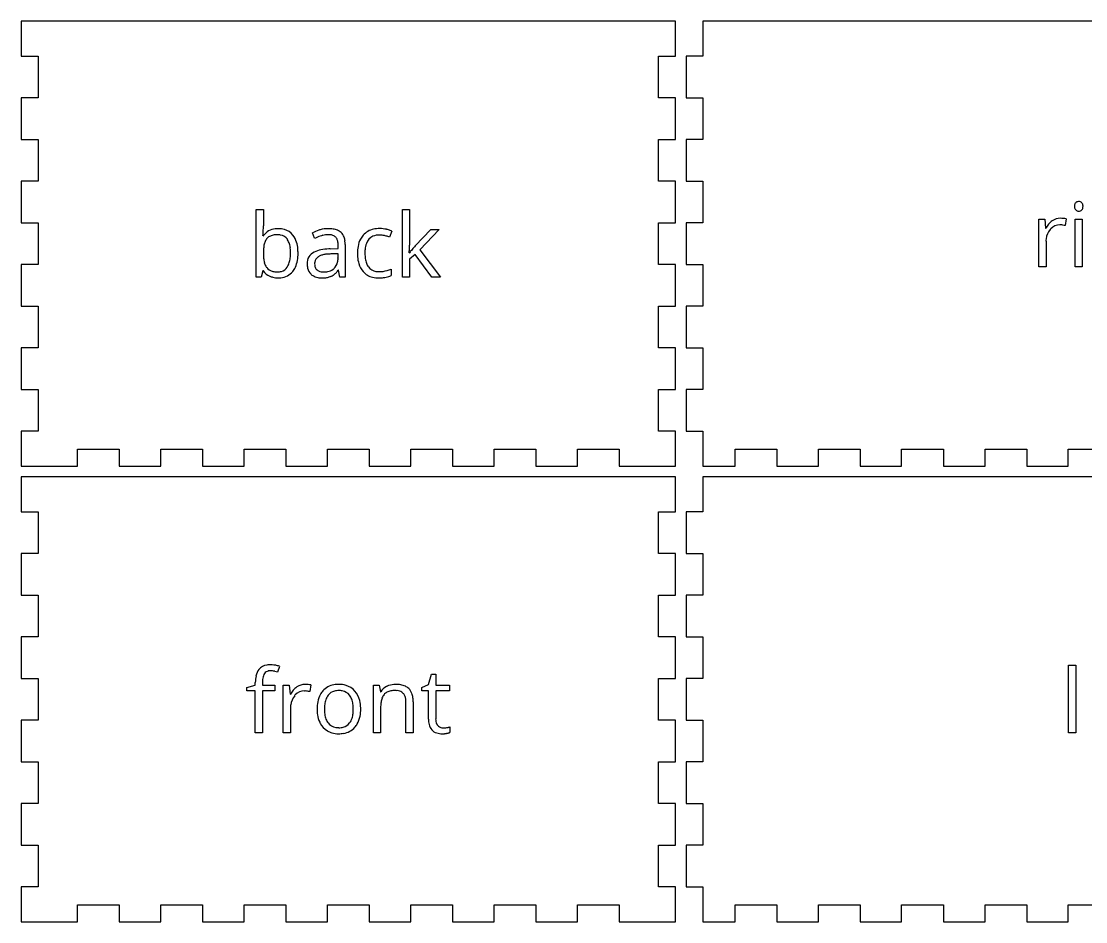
# Model space of a CAD drawing. Header units: inches. Extents: x 0 to 25.9, y 0.1 to 10.6.
# Drawn here: x 0 to 12.44, y 0.12 to 10.64 of the extents above; entities that cross this region are included whole.
import ezdxf

# ---------------------------------------------------------------- set-up
doc = ezdxf.new("R2010")
doc.units = ezdxf.units.IN

msp = doc.modelspace()

# ---------------------------------------------------------------- linework, layer by layer
at = {"layer": 'back_labelLayer'}
for p, q in [((2.744, 7.656), (2.744, 8.445)), ((2.744, 8.445), (2.829, 8.445)), ((2.829, 8.445), (2.829, 8.253)), ((4.454, 7.656), (4.454, 8.445)), ((4.454, 8.445), (4.537, 8.445)), ((4.537, 8.445), (4.537, 8.027)), ((4.604, 8.021), (4.784, 8.212)), ((4.884, 8.212), (4.658, 7.975)), ((4.784, 8.212), (4.884, 8.212)), ((2.825, 8.138), (2.829, 8.138)), ((3.428, 8.109), (3.402, 8.173)), ((4.33, 8.193), (4.304, 8.121)), ((3.609, 7.986), (3.704, 7.989)), ((3.704, 7.989), (3.704, 8.023)), ((3.786, 8.035), (3.786, 7.656)), ((4.658, 7.975), (4.899, 7.656)), ((3.702, 7.929), (3.617, 7.926)), ((3.702, 7.879), (3.702, 7.929)), ((4.533, 7.94), (4.537, 7.94)), ((4.601, 7.918), (4.537, 7.864)), ((4.537, 7.864), (4.537, 7.656)), ((4.797, 7.656), (4.601, 7.918)), ((2.823, 7.727), (2.805, 7.656)), ((2.829, 7.727), (2.823, 7.727)), ((3.707, 7.735), (3.703, 7.735)), ((3.723, 7.656), (3.707, 7.735)), ((4.322, 7.749), (4.322, 7.674)), ((2.805, 7.656), (2.744, 7.656)), ((3.786, 7.656), (3.723, 7.656)), ((4.537, 7.656), (4.454, 7.656)), ((4.899, 7.656), (4.797, 7.656))]:
    msp.add_line(p, q, dxfattribs=at)
for centre, radius, start, end in [((1.072, 8.252), 1.757, 358.1124, 0.0482), ((2.986, 8.028), 0.192, 95.1836, 145.1108), ((3.003, 7.933), 0.288, 89.8743, 96.8146), ((3.006, 7.963), 0.257, 74.2395, 90.5622), ((3.023, 8.026), 0.193, 38.563, 74.0672), ((3.591, 7.831), 0.39, 90.0715, 104.6522), ((3.592, 7.865), 0.356, 81.5681, 90.3251), ((3.613, 7.999), 0.22, 68.2272, 81.7497), ((4.159, 8.001), 0.218, 101.4912, 138.3135), ((4.185, 7.891), 0.331, 89.5893, 102.1787), ((4.187, 7.842), 0.38, 77.7703, 89.9477), ((4.18, 7.802), 0.42, 74.6791, 77.9585), ((1.561, 8.235), 1.267, 355.7238, 358.126), ((1.816, 8.218), 1.012, 355.4691, 355.6574), ((2.982, 8.015), 0.144, 143.3383, 161.2561), ((2.956, 8.033), 0.112, 120.14, 142.425), ((2.972, 8.002), 0.146, 100.4471, 119.6699), ((2.989, 7.914), 0.237, 89.5729, 100.7327), ((2.992, 7.955), 0.195, 78.6782, 90.3752), ((3.009, 8.026), 0.123, 35.5408, 79.8013), ((2.995, 8.016), 0.14, 32.7029, 35.5235), ((2.957, 7.994), 0.183, 15.7779, 32.0148), ((2.979, 7.992), 0.248, 16.471, 38.4076), ((3.587, 7.831), 0.388, 106.3569, 118.3351), ((3.675, 7.601), 0.564, 112.212, 115.964), ((3.62, 7.741), 0.414, 103.6225, 112.432), ((3.603, 7.78), 0.442, 104.5153, 106.5492), ((3.588, 7.877), 0.274, 90.4487, 103.7665), ((3.586, 7.943), 0.208, 83.6512, 90.1748), ((3.595, 8.013), 0.138, 70.5721, 83.9931), ((3.613, 8.062), 0.0855, 42.7295, 71.0381), ((3.605, 8.058), 0.094, 20.4096, 41.4481), ((3.553, 8.038), 0.149, 7.8271, 20.6044), ((3.642, 8.07), 0.143, 47.8682, 68.2934), ((3.646, 8.08), 0.133, 19.233, 46.6743), ((3.569, 8.051), 0.216, 6.338, 19.6813), ((4.231, 7.963), 0.3, 153.0876, 170.1051), ((4.17, 7.992), 0.232, 138.6548, 152.6855), ((4.168, 8.004), 0.141, 114.4266, 161.6632), ((4.181, 7.96), 0.187, 88.7196, 112.5666), ((4.185, 7.96), 0.187, 87.6768, 89.9748), ((4.182, 7.906), 0.241, 81.6907, 87.5082), ((4.167, 7.8), 0.348, 77.3003, 81.7345), ((4.146, 7.703), 0.448, 74.7807, 77.4501), ((4.166, 7.773), 0.375, 68.3295, 74.883), ((4.219, 7.943), 0.274, 70.0945, 74.7383), ((4.256, 8.044), 0.167, 63.5033, 70.1862), ((4.272, 8.078), 0.129, 62.9395, 63.1933), ((3.283, 7.945), 0.454, 171.0667, 177.8457), ((3.478, 7.935), 0.649, 177.6178, 180.0425), ((3.095, 7.975), 0.264, 160.8927, 171.2334), ((2.837, 7.959), 0.309, 6.1649, 16.0396), ((2.649, 7.937), 0.498, 359.7683, 6.3097), ((2.853, 7.952), 0.381, 5.1337, 16.7972), ((2.693, 7.935), 0.541, 359.8781, 5.4093), ((3.558, 7.681), 0.298, 101.3567, 117.0801), ((3.617, 7.407), 0.578, 92.4696, 101.7065), ((3.634, 7.163), 0.823, 91.7165, 92.9096), ((3.462, 8.025), 0.242, 359.6933, 8.0039), ((3.454, 8.036), 0.331, 359.8024, 6.6584), ((4.393, 7.933), 0.465, 169.898, 180.3689), ((4.481, 7.932), 0.466, 174.5312, 180.1547), ((4.3, 7.953), 0.283, 160.1421, 175.1366), ((1.803, 8.132), 2.737, 356.0324, 356.6446), ((2.884, 8.069), 1.654, 356.6328, 357.4904), ((3.977, 8.028), 0.561, 358.2729, 359.8935), ((3.54, 8.04), 0.998, 357.5037, 358.3308), ((5.21, 7.447), 0.834, 140.4336, 142.3364), ((5.555, 7.163), 1.281, 139.2791, 140.471), ((5.956, 6.818), 1.81, 138.3418, 139.2878), ((3.386, 7.932), 0.557, 179.7765, 185.7077), ((3.166, 7.909), 0.336, 185.5921, 194.2054), ((2.834, 7.913), 0.311, 343.4169, 353.6371), ((2.664, 7.933), 0.483, 353.4936, 0.2206), ((2.912, 7.902), 0.319, 335.8305, 350.8257), ((2.74, 7.931), 0.494, 350.6563, 0.3382), ((3.485, 7.815), 0.146, 115.4904, 182.3569), ((3.519, 7.817), 0.0899, 120.9736, 172.4178), ((3.54, 7.784), 0.129, 113.5882, 121.6813), ((3.572, 7.71), 0.21, 102.7993, 113.2436), ((3.609, 7.549), 0.376, 96.3544, 102.9957), ((3.637, 7.307), 0.619, 91.8564, 96.4476), ((3.488, 7.877), 0.214, 346.9175, 0.2824), ((3.399, 7.879), 0.302, 359.8251, 359.9866), ((4.438, 7.93), 0.509, 179.9385, 183.9814), ((4.301, 7.917), 0.372, 183.5915, 196.3539), ((4.424, 7.929), 0.408, 179.7041, 188.0743), ((4.277, 7.907), 0.259, 187.9314, 200.3888), ((0.144, 8.245), 4.399, 356.0256, 356.0531), ((4.945, 7.652), 0.499, 142.3233, 144.7071), ((2.98, 7.836), 0.187, 215.5849, 245.8363), ((3.025, 7.873), 0.191, 193.9433, 208.0214), ((2.968, 7.844), 0.127, 208.5543, 217.5611), ((2.964, 7.842), 0.122, 218.169, 253.8047), ((2.986, 7.912), 0.196, 253.1386, 266.8481), ((2.993, 7.987), 0.271, 266.3776, 270.0517), ((2.995, 7.884), 0.168, 269.3871, 285.8632), ((3.017, 7.846), 0.199, 274.064, 321.4081), ((3.007, 7.839), 0.121, 286.0163, 326.8498), ((2.947, 7.879), 0.193, 326.7103, 343.6662), ((2.988, 7.869), 0.237, 321.3158, 335.5439), ((3.552, 7.808), 0.212, 179.5455, 192.6952), ((3.48, 7.79), 0.138, 192.0828, 227.4521), ((3.561, 7.809), 0.133, 171.2125, 180.2064), ((3.548, 7.807), 0.12, 179.5262, 192.7786), ((3.508, 7.797), 0.0785, 192.326, 222.0584), ((3.505, 7.796), 0.075, 222.5803, 229.2545), ((3.515, 7.809), 0.0917, 229.7838, 254.2723), ((3.529, 7.854), 0.139, 253.9399, 266.4533), ((3.533, 7.904), 0.189, 266.0789, 270.0599), ((3.535, 7.947), 0.232, 269.5794, 282.0412), ((3.552, 7.872), 0.155, 281.712, 306.4595), ((3.559, 7.859), 0.141, 306.988, 313.8556), ((3.558, 7.859), 0.141, 314.189, 347.4271), ((3.429, 7.951), 0.349, 314.7441, 321.7073), ((4.178, 7.88), 0.244, 196.0166, 221.1349), ((4.154, 7.862), 0.214, 221.7976, 256.802), ((4.197, 7.878), 0.175, 200.418, 216.6393), ((4.164, 7.854), 0.134, 216.9697, 261.3103), ((4.179, 7.923), 0.204, 260.1358, 270.2689), ((4.178, 8.072), 0.353, 270.266, 286.289), ((4.157, 8.152), 0.435, 286.0459, 292.3651), ((2.995, 7.869), 0.222, 245.9804, 255.5452), ((3.002, 7.901), 0.256, 255.7755, 270.3187), ((3.004, 7.931), 0.286, 269.9226, 275.5485), ((3.484, 7.795), 0.145, 227.7693, 237.8043), ((3.497, 7.818), 0.171, 238.3273, 258.9185), ((3.515, 7.904), 0.259, 258.6723, 270.4045), ((3.517, 8.024), 0.379, 269.9534, 273.1487), ((3.523, 7.932), 0.286, 272.9335, 281.4141), ((3.541, 7.842), 0.194, 281.2978, 293.7314), ((3.555, 7.805), 0.155, 294.3937, 304.7366), ((3.514, 7.864), 0.227, 304.8483, 314.8535), ((4.179, 7.96), 0.315, 256.4246, 270.4888), ((4.182, 8.107), 0.462, 269.965, 272.8643), ((4.189, 7.999), 0.353, 272.5979, 282.1878), ((4.214, 7.888), 0.24, 282.0346, 296.9452)]:
    msp.add_arc(centre, radius, start, end, dxfattribs=at)
at = {"layer": 'back_outsideCutPath'}
for p, q in [((0, 10.644), (0, 10.236)), ((7.644, 10.644), (0, 10.644)), ((7.644, 10.236), (7.644, 10.644)), ((0, 10.236), (0.197, 10.236)), ((0.197, 10.236), (0.197, 9.749)), ((7.447, 9.749), (7.447, 10.236)), ((7.447, 10.236), (7.644, 10.236)), ((0.197, 9.749), (0, 9.749)), ((0, 9.749), (0, 9.262)), ((7.644, 9.749), (7.447, 9.749)), ((7.644, 9.262), (7.644, 9.749)), ((0, 9.262), (0.197, 9.262)), ((0.197, 9.262), (0.197, 8.775)), ((7.447, 8.775), (7.447, 9.262)), ((7.447, 9.262), (7.644, 9.262)), ((0.197, 8.775), (0, 8.775)), ((0, 8.775), (0, 8.289)), ((7.644, 8.775), (7.447, 8.775)), ((7.644, 8.289), (7.644, 8.775)), ((0, 8.289), (0.197, 8.289)), ((0.197, 8.289), (0.197, 7.802)), ((7.447, 7.802), (7.447, 8.289)), ((7.447, 8.289), (7.644, 8.289)), ((0.197, 7.802), (0, 7.802)), ((0, 7.802), (0, 7.315)), ((7.644, 7.802), (7.447, 7.802)), ((7.644, 7.315), (7.644, 7.802)), ((0, 7.315), (0.197, 7.315)), ((0.197, 7.315), (0.197, 6.828)), ((7.447, 6.828), (7.447, 7.315)), ((7.447, 7.315), (7.644, 7.315)), ((0.197, 6.828), (0, 6.828)), ((0, 6.828), (0, 6.342)), ((7.644, 6.828), (7.447, 6.828)), ((7.644, 6.342), (7.644, 6.828)), ((0, 6.342), (0.197, 6.342)), ((0.197, 6.342), (0.197, 5.855)), ((7.447, 5.855), (7.447, 6.342)), ((7.447, 6.342), (7.644, 6.342)), ((0.197, 5.855), (0, 5.855)), ((0, 5.855), (0, 5.447)), ((7.644, 5.855), (7.447, 5.855)), ((7.644, 5.447), (7.644, 5.855)), ((0.658, 5.447), (0.658, 5.644)), ((0.658, 5.644), (1.145, 5.644)), ((1.145, 5.644), (1.145, 5.447)), ((1.631, 5.447), (1.631, 5.644)), ((1.631, 5.644), (2.118, 5.644)), ((2.118, 5.644), (2.118, 5.447)), ((2.605, 5.447), (2.605, 5.644)), ((2.605, 5.644), (3.092, 5.644)), ((3.092, 5.644), (3.092, 5.447)), ((3.578, 5.447), (3.578, 5.644)), ((3.578, 5.644), (4.065, 5.644)), ((4.065, 5.644), (4.065, 5.447)), ((4.552, 5.447), (4.552, 5.644)), ((4.552, 5.644), (5.039, 5.644)), ((5.039, 5.644), (5.039, 5.447)), ((5.525, 5.447), (5.525, 5.644)), ((5.525, 5.644), (6.012, 5.644)), ((6.012, 5.644), (6.012, 5.447)), ((6.499, 5.447), (6.499, 5.644)), ((6.499, 5.644), (6.986, 5.644)), ((6.986, 5.644), (6.986, 5.447)), ((0, 5.447), (0.658, 5.447)), ((1.145, 5.447), (1.631, 5.447)), ((2.118, 5.447), (2.605, 5.447)), ((3.092, 5.447), (3.578, 5.447)), ((4.065, 5.447), (4.552, 5.447)), ((5.039, 5.447), (5.525, 5.447)), ((6.012, 5.447), (6.499, 5.447)), ((6.986, 5.447), (7.472, 5.447)), ((7.472, 5.447), (7.644, 5.447))]:
    msp.add_line(p, q, dxfattribs=at)
at = {"layer": 'front_labelLayer'}
for p, q in [((3.018, 3.108), (2.996, 3.041)), ((4.758, 2.897), (4.794, 3.016)), ((4.794, 3.016), (4.843, 3.016)), ((4.843, 3.016), (4.843, 2.887)), ((2.636, 2.86), (2.735, 2.89)), ((2.735, 2.89), (2.735, 2.921)), ((2.819, 2.923), (2.819, 2.887)), ((2.819, 2.887), (2.961, 2.887)), ((2.961, 2.887), (2.961, 2.822)), ((3.062, 2.331), (3.062, 2.887)), ((3.062, 2.887), (3.132, 2.887)), ((3.132, 2.887), (3.142, 2.784)), ((3.383, 2.891), (3.371, 2.813)), ((4.114, 2.331), (4.114, 2.887)), ((4.114, 2.887), (4.183, 2.887)), ((4.183, 2.887), (4.197, 2.811)), ((4.679, 2.862), (4.758, 2.897)), ((4.679, 2.822), (4.679, 2.862)), ((4.843, 2.887), (5.004, 2.887)), ((5.004, 2.887), (5.004, 2.822)), ((2.636, 2.822), (2.636, 2.86)), ((2.735, 2.822), (2.636, 2.822)), ((2.735, 2.331), (2.735, 2.822)), ((2.961, 2.822), (2.819, 2.822)), ((2.819, 2.822), (2.819, 2.331)), ((3.142, 2.784), (3.146, 2.784)), ((4.197, 2.811), (4.201, 2.811)), ((4.758, 2.822), (4.679, 2.822)), ((4.758, 2.491), (4.758, 2.822)), ((5.004, 2.822), (4.843, 2.822)), ((4.843, 2.822), (4.843, 2.494)), ((3.147, 2.629), (3.147, 2.331)), ((4.199, 2.623), (4.199, 2.331)), ((4.495, 2.331), (4.495, 2.691)), ((4.579, 2.694), (4.579, 2.331)), ((5.008, 2.4), (5.008, 2.336)), ((2.819, 2.331), (2.735, 2.331)), ((3.147, 2.331), (3.062, 2.331)), ((4.199, 2.331), (4.114, 2.331)), ((4.579, 2.331), (4.495, 2.331))]:
    msp.add_line(p, q, dxfattribs=at)
for centre, radius, start, end in [((2.89, 2.976), 0.148, 98.2551, 139.6203), ((2.913, 2.87), 0.256, 89.6694, 99.9318), ((2.913, 2.855), 0.271, 81.5641, 89.7021), ((2.894, 2.722), 0.406, 75.9741, 81.6564), ((2.861, 2.586), 0.546, 73.2967, 76.0941), ((3.076, 2.925), 0.341, 167.5776, 180.6587), ((2.916, 2.962), 0.177, 141.7433, 168.2323), ((2.993, 2.945), 0.172, 161.8432, 171.7849), ((2.922, 2.969), 0.0975, 145.0688, 162.1805), ((2.901, 2.982), 0.073, 102.7674, 144.3382), ((2.912, 2.943), 0.114, 89.4859, 103.4199), ((2.912, 2.875), 0.181, 83.0768, 89.7927), ((2.901, 2.787), 0.271, 76.5185, 83.0213), ((2.869, 2.652), 0.409, 71.9608, 76.5922), ((3.108, 2.928), 0.289, 171.653, 178.4379), ((3.217, 2.923), 0.398, 178.1975, 180.0232), ((3.342, 2.688), 0.217, 124.232, 139.4161), ((3.315, 2.729), 0.168, 89.6797, 124.4404), ((3.317, 2.51), 0.387, 84.9927, 90.1281), ((3.326, 2.615), 0.282, 78.4892, 85.0264), ((3.689, 2.672), 0.223, 99.1761, 137.9832), ((3.711, 2.57), 0.327, 89.7328, 100.0758), ((3.715, 2.614), 0.283, 73.5222, 90.5691), ((3.732, 2.674), 0.221, 41.1447, 73.2133), ((4.345, 2.72), 0.171, 116.9443, 147.6526), ((4.363, 2.69), 0.205, 115.8077, 117.6072), ((4.372, 2.669), 0.228, 94.3226, 115.5455), ((4.377, 2.621), 0.276, 89.9584, 94.7104), ((4.379, 2.565), 0.333, 80.5583, 90.354), ((4.4, 2.685), 0.21, 65.1097, 80.7637), ((4.424, 2.739), 0.151, 46.5587, 64.8783), ((3.393, 2.644), 0.284, 139.4136, 150.6036), ((3.34, 2.639), 0.192, 138.9577, 174.5423), ((3.345, 2.634), 0.2, 135.6219, 138.8373), ((3.309, 2.675), 0.146, 89.6335, 137.0879), ((3.31, 2.623), 0.197, 87.3435, 89.9673), ((3.306, 2.562), 0.259, 81.5881, 87.1912), ((3.29, 2.451), 0.371, 77.445, 81.6358), ((3.745, 2.642), 0.286, 150.711, 169.4695), ((3.697, 2.666), 0.233, 138.1759, 150.2285), ((3.724, 2.666), 0.174, 142.9025, 162.3748), ((3.691, 2.689), 0.134, 103.4687, 142.312), ((3.708, 2.625), 0.2, 89.4804, 103.8807), ((3.711, 2.613), 0.212, 79.3453, 90.3175), ((3.727, 2.685), 0.139, 37.9579, 80.4006), ((3.699, 2.665), 0.173, 20.026, 37.435), ((3.7, 2.647), 0.262, 13.5015, 41.0702), ((4.441, 2.654), 0.24, 159.9538, 171.38), ((4.345, 2.69), 0.138, 140.1518, 160.315), ((4.329, 2.701), 0.119, 118.5439, 139.1929), ((4.347, 2.665), 0.159, 100.1174, 118.1604), ((4.365, 2.571), 0.255, 89.5935, 100.3716), ((4.368, 2.602), 0.223, 84.0196, 90.1515), ((4.376, 2.674), 0.151, 71.0828, 84.3688), ((4.395, 2.727), 0.095, 43.3792, 71.5385), ((4.39, 2.725), 0.1, 22.7022, 42.3417), ((4.345, 2.706), 0.149, 8.4932, 22.6578), ((4.426, 2.744), 0.146, 19.385, 45.5996), ((4.342, 2.713), 0.236, 6.9633, 19.8363), ((4.212, 2.695), 0.368, 359.7629, 7.2113), ((3.402, 2.63), 0.256, 173.6907, 180.0879), ((3.893, 2.612), 0.437, 169.2443, 180.3882), ((3.988, 2.611), 0.445, 173.0084, 180.2462), ((3.827, 2.632), 0.283, 162.0653, 173.1675), ((3.613, 2.634), 0.265, 7.7438, 20.0689), ((3.459, 2.612), 0.42, 359.7074, 7.8972), ((3.578, 2.615), 0.389, 1.1279, 13.8799), ((3.472, 2.61), 0.495, 359.9928, 1.5408), ((4.597, 2.629), 0.398, 171.1764, 178.3217), ((4.738, 2.623), 0.539, 178.0806, 180.0243), ((4.257, 2.692), 0.238, 359.6717, 8.6879), ((3.877, 2.608), 0.421, 179.7746, 189.0932), ((3.769, 2.59), 0.312, 188.9103, 205.3172), ((3.97, 2.607), 0.427, 179.7062, 187.9161), ((3.813, 2.585), 0.269, 187.7639, 200.0976), ((3.727, 2.553), 0.177, 200.0847, 216.9134), ((3.692, 2.556), 0.181, 323.0089, 342.6391), ((3.589, 2.59), 0.29, 342.3612, 353.7541), ((3.436, 2.608), 0.444, 353.5363, 0.2012), ((3.678, 2.577), 0.286, 330.2507, 349.4117), ((3.532, 2.607), 0.435, 349.1762, 0.3863), ((5.023, 2.488), 0.265, 179.3551, 192.8477), ((5.012, 2.493), 0.17, 179.6417, 189.7503), ((3.737, 2.576), 0.277, 205.6553, 208.4456), ((3.695, 2.551), 0.228, 207.7947, 238.6758), ((3.695, 2.531), 0.138, 217.301, 261.7099), ((3.71, 2.601), 0.209, 260.5032, 270.2476), ((3.713, 2.587), 0.196, 269.4484, 284.7253), ((3.728, 2.529), 0.136, 284.5664, 322.6333), ((3.731, 2.547), 0.225, 278.8959, 317.9979), ((3.723, 2.554), 0.235, 318.1441, 329.7567), ((4.89, 2.452), 0.127, 190.3817, 253.8772), ((4.952, 2.483), 0.109, 189.5484, 205.7872), ((4.928, 2.471), 0.0817, 206.1292, 221.4086), ((4.925, 2.469), 0.0783, 221.595, 262.3506), ((4.932, 2.503), 0.113, 261.3259, 270.1913), ((4.933, 2.667), 0.277, 269.8804, 278.3025), ((4.935, 2.647), 0.256, 278.4198, 279.0091), ((4.904, 2.844), 0.456, 278.9584, 280.5097), ((4.934, 2.685), 0.294, 280.4843, 282.6267), ((4.96, 2.57), 0.176, 282.5877, 285.5809), ((4.972, 2.525), 0.129, 285.7265, 286.2473), ((3.698, 2.556), 0.235, 238.8116, 253.2428), ((3.707, 2.591), 0.271, 253.5439, 270.4181), ((3.71, 2.648), 0.327, 269.7503, 279.8031), ((4.916, 2.541), 0.22, 253.7848, 270.8851), ((4.92, 2.539), 0.219, 270.0071, 270.7556), ((4.919, 2.583), 0.263, 270.8935, 275.5479), ((4.909, 2.685), 0.365, 275.5259, 279.2945), ((4.917, 2.637), 0.316, 279.1878, 280.1119), ((4.932, 2.559), 0.237, 280.0068, 283.3726), ((4.953, 2.471), 0.146, 283.3065, 288.1211), ((4.973, 2.411), 0.0828, 287.9872, 295.3057)]:
    msp.add_arc(centre, radius, start, end, dxfattribs=at)
at = {"layer": 'front_outsideCutPath'}
for p, q in [((0, 5.322), (0, 4.914)), ((7.644, 5.322), (0, 5.322)), ((7.644, 4.914), (7.644, 5.322)), ((0, 4.914), (0.197, 4.914)), ((0.197, 4.914), (0.197, 4.427)), ((7.447, 4.427), (7.447, 4.914)), ((7.447, 4.914), (7.644, 4.914)), ((0.197, 4.427), (0, 4.427)), ((0, 4.427), (0, 3.94)), ((7.644, 4.427), (7.447, 4.427)), ((7.644, 3.94), (7.644, 4.427)), ((0, 3.94), (0.197, 3.94)), ((0.197, 3.94), (0.197, 3.454)), ((7.447, 3.454), (7.447, 3.94)), ((7.447, 3.94), (7.644, 3.94)), ((0.197, 3.454), (0, 3.454)), ((0, 3.454), (0, 2.967)), ((7.644, 3.454), (7.447, 3.454)), ((7.644, 2.967), (7.644, 3.454)), ((0, 2.967), (0.197, 2.967)), ((0.197, 2.967), (0.197, 2.48)), ((7.447, 2.48), (7.447, 2.967)), ((7.447, 2.967), (7.644, 2.967)), ((0.197, 2.48), (0, 2.48)), ((0, 2.48), (0, 1.993)), ((7.644, 2.48), (7.447, 2.48)), ((7.644, 1.993), (7.644, 2.48)), ((0, 1.993), (0.197, 1.993)), ((0.197, 1.993), (0.197, 1.507)), ((7.447, 1.507), (7.447, 1.993)), ((7.447, 1.993), (7.644, 1.993)), ((0.197, 1.507), (0, 1.507)), ((0, 1.507), (0, 1.02)), ((7.644, 1.507), (7.447, 1.507)), ((7.644, 1.02), (7.644, 1.507)), ((0, 1.02), (0.197, 1.02)), ((0.197, 1.02), (0.197, 0.533)), ((7.447, 0.533), (7.447, 1.02)), ((7.447, 1.02), (7.644, 1.02)), ((0.197, 0.533), (0, 0.533)), ((0, 0.533), (0, 0.125)), ((7.644, 0.533), (7.447, 0.533)), ((7.644, 0.125), (7.644, 0.533)), ((0.658, 0.125), (0.658, 0.322)), ((0.658, 0.322), (1.145, 0.322)), ((1.145, 0.322), (1.145, 0.125)), ((1.631, 0.125), (1.631, 0.322)), ((1.631, 0.322), (2.118, 0.322)), ((2.118, 0.322), (2.118, 0.125)), ((2.605, 0.125), (2.605, 0.322)), ((2.605, 0.322), (3.092, 0.322)), ((3.092, 0.322), (3.092, 0.125)), ((3.578, 0.125), (3.578, 0.322)), ((3.578, 0.322), (4.065, 0.322)), ((4.065, 0.322), (4.065, 0.125)), ((4.552, 0.125), (4.552, 0.322)), ((4.552, 0.322), (5.039, 0.322)), ((5.039, 0.322), (5.039, 0.125)), ((5.525, 0.125), (5.525, 0.322)), ((5.525, 0.322), (6.012, 0.322)), ((6.012, 0.322), (6.012, 0.125)), ((6.499, 0.125), (6.499, 0.322)), ((6.499, 0.322), (6.986, 0.322)), ((6.986, 0.322), (6.986, 0.125)), ((0, 0.125), (0.658, 0.125)), ((1.145, 0.125), (1.631, 0.125)), ((2.118, 0.125), (2.605, 0.125)), ((3.092, 0.125), (3.578, 0.125)), ((4.065, 0.125), (4.552, 0.125)), ((5.039, 0.125), (5.525, 0.125)), ((6.012, 0.125), (6.499, 0.125)), ((6.986, 0.125), (7.472, 0.125)), ((7.472, 0.125), (7.644, 0.125))]:
    msp.add_line(p, q, dxfattribs=at)
at = {"layer": 'left_labelLayer'}
for p, q in [((12.239, 2.331), (12.239, 3.121)), ((12.239, 3.121), (12.323, 3.121)), ((12.323, 3.121), (12.323, 2.331)), ((12.323, 2.331), (12.239, 2.331))]:
    msp.add_line(p, q, dxfattribs=at)
at = {"layer": 'left_outsideCutPath'}
for p, q in [((7.966, 5.322), (7.966, 4.914)), ((17.966, 5.322), (7.966, 5.322)), ((7.966, 4.914), (7.769, 4.914)), ((7.769, 4.914), (7.769, 4.427)), ((7.769, 4.427), (7.966, 4.427)), ((7.966, 4.427), (7.966, 3.94)), ((7.966, 3.94), (7.769, 3.94)), ((7.769, 3.94), (7.769, 3.454)), ((7.769, 3.454), (7.966, 3.454)), ((7.966, 3.454), (7.966, 2.967)), ((7.966, 2.967), (7.769, 2.967)), ((7.769, 2.967), (7.769, 2.48)), ((7.769, 2.48), (7.966, 2.48)), ((7.966, 2.48), (7.966, 1.993)), ((7.966, 1.993), (7.769, 1.993)), ((7.769, 1.993), (7.769, 1.507)), ((7.769, 1.507), (7.966, 1.507)), ((7.966, 1.507), (7.966, 1.02)), ((7.966, 1.02), (7.769, 1.02)), ((7.769, 1.02), (7.769, 0.533)), ((7.769, 0.533), (7.966, 0.533)), ((7.966, 0.533), (7.966, 0.125)), ((8.341, 0.125), (8.341, 0.322)), ((8.341, 0.322), (8.828, 0.322)), ((8.828, 0.322), (8.828, 0.125)), ((9.315, 0.125), (9.315, 0.322)), ((9.315, 0.322), (9.802, 0.322)), ((9.802, 0.322), (9.802, 0.125)), ((10.288, 0.125), (10.288, 0.322)), ((10.288, 0.322), (10.775, 0.322)), ((10.775, 0.322), (10.775, 0.125)), ((11.262, 0.125), (11.262, 0.322)), ((11.262, 0.322), (11.749, 0.322)), ((11.749, 0.322), (11.749, 0.125)), ((12.235, 0.125), (12.235, 0.322)), ((12.235, 0.322), (12.722, 0.322)), ((7.966, 0.125), (8.341, 0.125)), ((8.828, 0.125), (9.315, 0.125)), ((9.802, 0.125), (10.288, 0.125)), ((10.775, 0.125), (11.262, 0.125)), ((11.749, 0.125), (12.235, 0.125))]:
    msp.add_line(p, q, dxfattribs=at)
at = {"layer": 'right_labelLayer'}
for p, q in [((12.211, 8.336), (12.199, 8.257)), ((11.89, 7.775), (11.89, 8.332)), ((11.89, 8.332), (11.96, 8.332)), ((11.96, 8.332), (11.97, 8.228)), ((11.97, 8.228), (11.974, 8.228)), ((12.315, 7.775), (12.315, 8.332)), ((12.315, 8.332), (12.399, 8.332)), ((12.399, 8.332), (12.399, 7.775)), ((11.975, 8.074), (11.975, 7.775)), ((11.975, 7.775), (11.89, 7.775)), ((12.399, 7.775), (12.315, 7.775))]:
    msp.add_line(p, q, dxfattribs=at)
for centre, radius, start, end in [((12.401, 8.483), 0.0933, 170.8443, 180.3552), ((12.407, 8.482), 0.0995, 179.8806, 185.3672), ((12.376, 8.479), 0.0686, 184.9925, 198.2045), ((12.366, 8.489), 0.0579, 155.9684, 171.0515), ((12.349, 8.496), 0.0394, 133.7875, 155.9179), ((12.355, 8.489), 0.0487, 92.6451, 133.4705), ((12.357, 8.474), 0.0643, 89.9665, 93.7637), ((12.358, 8.488), 0.0496, 46.3705, 90.8883), ((12.363, 8.494), 0.0425, 17.7246, 46.4473), ((12.352, 8.476), 0.0549, 332.6314, 350.0715), ((12.34, 8.486), 0.0669, 4.943, 18.1906), ((12.32, 8.482), 0.0872, 349.8337, 0.3891), ((12.311, 8.482), 0.0963, 359.8835, 5.319), ((12.143, 8.174), 0.168, 89.6797, 124.4404), ((12.145, 7.955), 0.387, 84.9927, 90.1281), ((12.154, 8.059), 0.282, 78.4892, 85.0264), ((12.353, 8.471), 0.0435, 197.7934, 224.8939), ((12.355, 8.473), 0.0473, 225.1301, 249.8998), ((12.357, 8.479), 0.0535, 250.4993, 270.5985), ((12.358, 8.475), 0.0491, 269.1784, 314.2808), ((12.364, 8.47), 0.0411, 313.615, 332.2674), ((12.221, 8.089), 0.284, 139.4136, 150.6036), ((12.168, 8.084), 0.192, 138.9577, 174.5423), ((12.17, 8.133), 0.217, 124.232, 139.4161), ((12.173, 8.079), 0.2, 135.6219, 138.8373), ((12.137, 8.119), 0.146, 89.6335, 137.0879), ((12.138, 8.068), 0.197, 87.3435, 89.9673), ((12.134, 8.007), 0.259, 81.5881, 87.1912), ((12.118, 7.895), 0.371, 77.445, 81.6358), ((12.23, 8.074), 0.256, 173.6907, 180.0879)]:
    msp.add_arc(centre, radius, start, end, dxfattribs=at)
at = {"layer": 'right_outsideCutPath'}
for p, q in [((7.966, 10.644), (7.966, 10.236)), ((17.966, 10.644), (7.966, 10.644)), ((7.966, 10.236), (7.769, 10.236)), ((7.769, 10.236), (7.769, 9.749)), ((7.769, 9.749), (7.966, 9.749)), ((7.966, 9.749), (7.966, 9.262)), ((7.966, 9.262), (7.769, 9.262)), ((7.769, 9.262), (7.769, 8.775)), ((7.769, 8.775), (7.966, 8.775)), ((7.966, 8.775), (7.966, 8.289)), ((7.966, 8.289), (7.769, 8.289)), ((7.769, 8.289), (7.769, 7.802)), ((7.769, 7.802), (7.966, 7.802)), ((7.966, 7.802), (7.966, 7.315)), ((7.966, 7.315), (7.769, 7.315)), ((7.769, 7.315), (7.769, 6.828)), ((7.769, 6.828), (7.966, 6.828)), ((7.966, 6.828), (7.966, 6.342)), ((7.966, 6.342), (7.769, 6.342)), ((7.769, 6.342), (7.769, 5.855)), ((7.769, 5.855), (7.966, 5.855)), ((7.966, 5.855), (7.966, 5.447)), ((8.341, 5.447), (8.341, 5.644)), ((8.341, 5.644), (8.828, 5.644)), ((8.828, 5.644), (8.828, 5.447)), ((9.315, 5.447), (9.315, 5.644)), ((9.315, 5.644), (9.802, 5.644)), ((9.802, 5.644), (9.802, 5.447)), ((10.288, 5.447), (10.288, 5.644)), ((10.288, 5.644), (10.775, 5.644)), ((10.775, 5.644), (10.775, 5.447)), ((11.262, 5.447), (11.262, 5.644)), ((11.262, 5.644), (11.749, 5.644)), ((11.749, 5.644), (11.749, 5.447)), ((12.235, 5.447), (12.235, 5.644)), ((12.235, 5.644), (12.722, 5.644)), ((7.966, 5.447), (8.341, 5.447)), ((8.828, 5.447), (9.315, 5.447)), ((9.802, 5.447), (10.288, 5.447)), ((10.775, 5.447), (11.262, 5.447)), ((11.749, 5.447), (12.235, 5.447))]:
    msp.add_line(p, q, dxfattribs=at)

doc.saveas('drawing.dxf')
